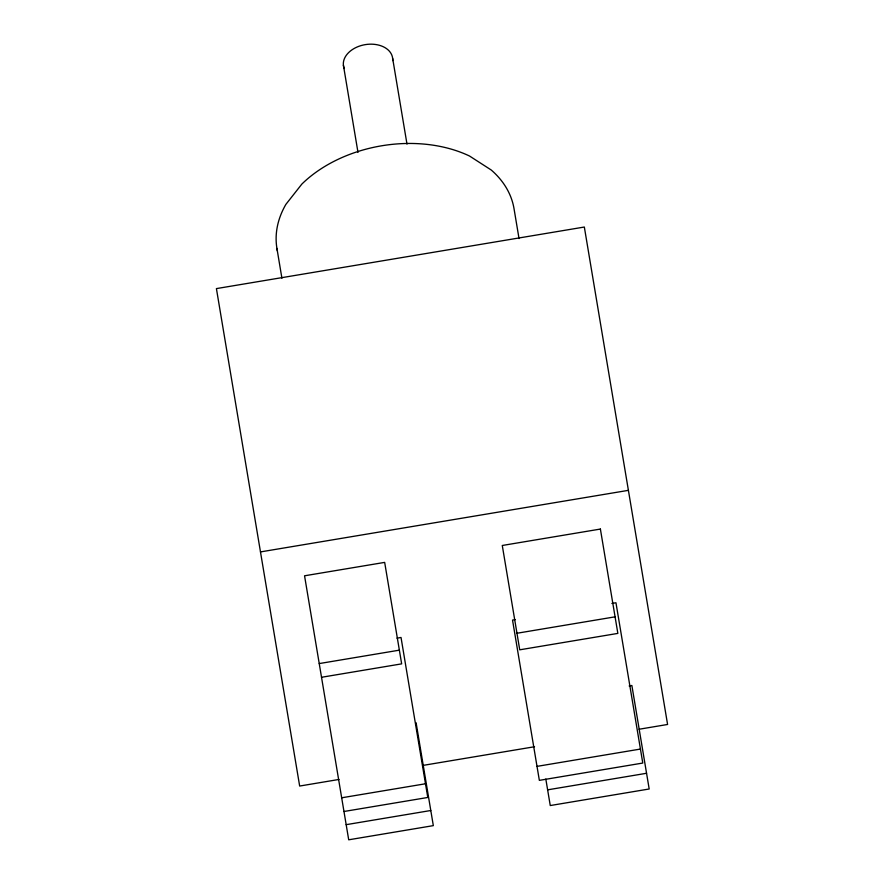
<?xml version="1.0" encoding="UTF-8"?>
<svg xmlns="http://www.w3.org/2000/svg" width="884" height="884" viewBox="0 0 884 884"><rect width="100%" height="100%" fill="white"/><g stroke="black" fill="none" stroke-linecap="round" stroke-linejoin="round"><path stroke-width="1.33" d="M260.482 551.914L628.402 490.344M396.971 638.16L401.027 637.474L427.79 797.467L343.987 811.49M515.25 619.629L512.532 620.082L539.351 780.362L642.779 763.047L615.96 602.766L611.883 603.452M319.234 663.575L399.358 650.16M516.963 633.253L615.076 616.833M321.533 677.277L401.656 663.862L384.673 562.39L304.549 575.793L348.705 839.8L433.326 825.634L416.099 722.736M629.154 685.962L631.872 685.509L649.188 788.992L550.257 805.545L545.815 779.036M339.036 779.445L299.665 786.042L216.414 288.604L584.335 227.033L667.586 724.471L639.077 729.245M423.204 765.367L534.533 746.737M341.699 797.788L425.502 783.765M537.019 766.373L640.436 749.057M547.627 789.843L646.558 773.279M346.163 824.673L430.795 810.506M519.03 238.547L514.035 208.746A120.202 83.947 -9.5 0 0 491.228 170.004L469.514 156.015A120.202 83.947 -9.5 0 0 301.864 184.071L285.886 204.37A120.202 83.947 -9.5 0 0 277.41 250.945M392.64 58.322L406.994 144.125M343.401 65.239L357.987 152.391M276.935 248.426L281.919 278.228M344.252 68.543A24.874 17.371 -9.5 0 1 365.269 44.631A24.874 17.371 -9.5 0 1 392.684 60.609M600.391 529.063L502.278 545.483L519.737 649.817L617.85 633.397L600.391 529.063"/></g></svg>
